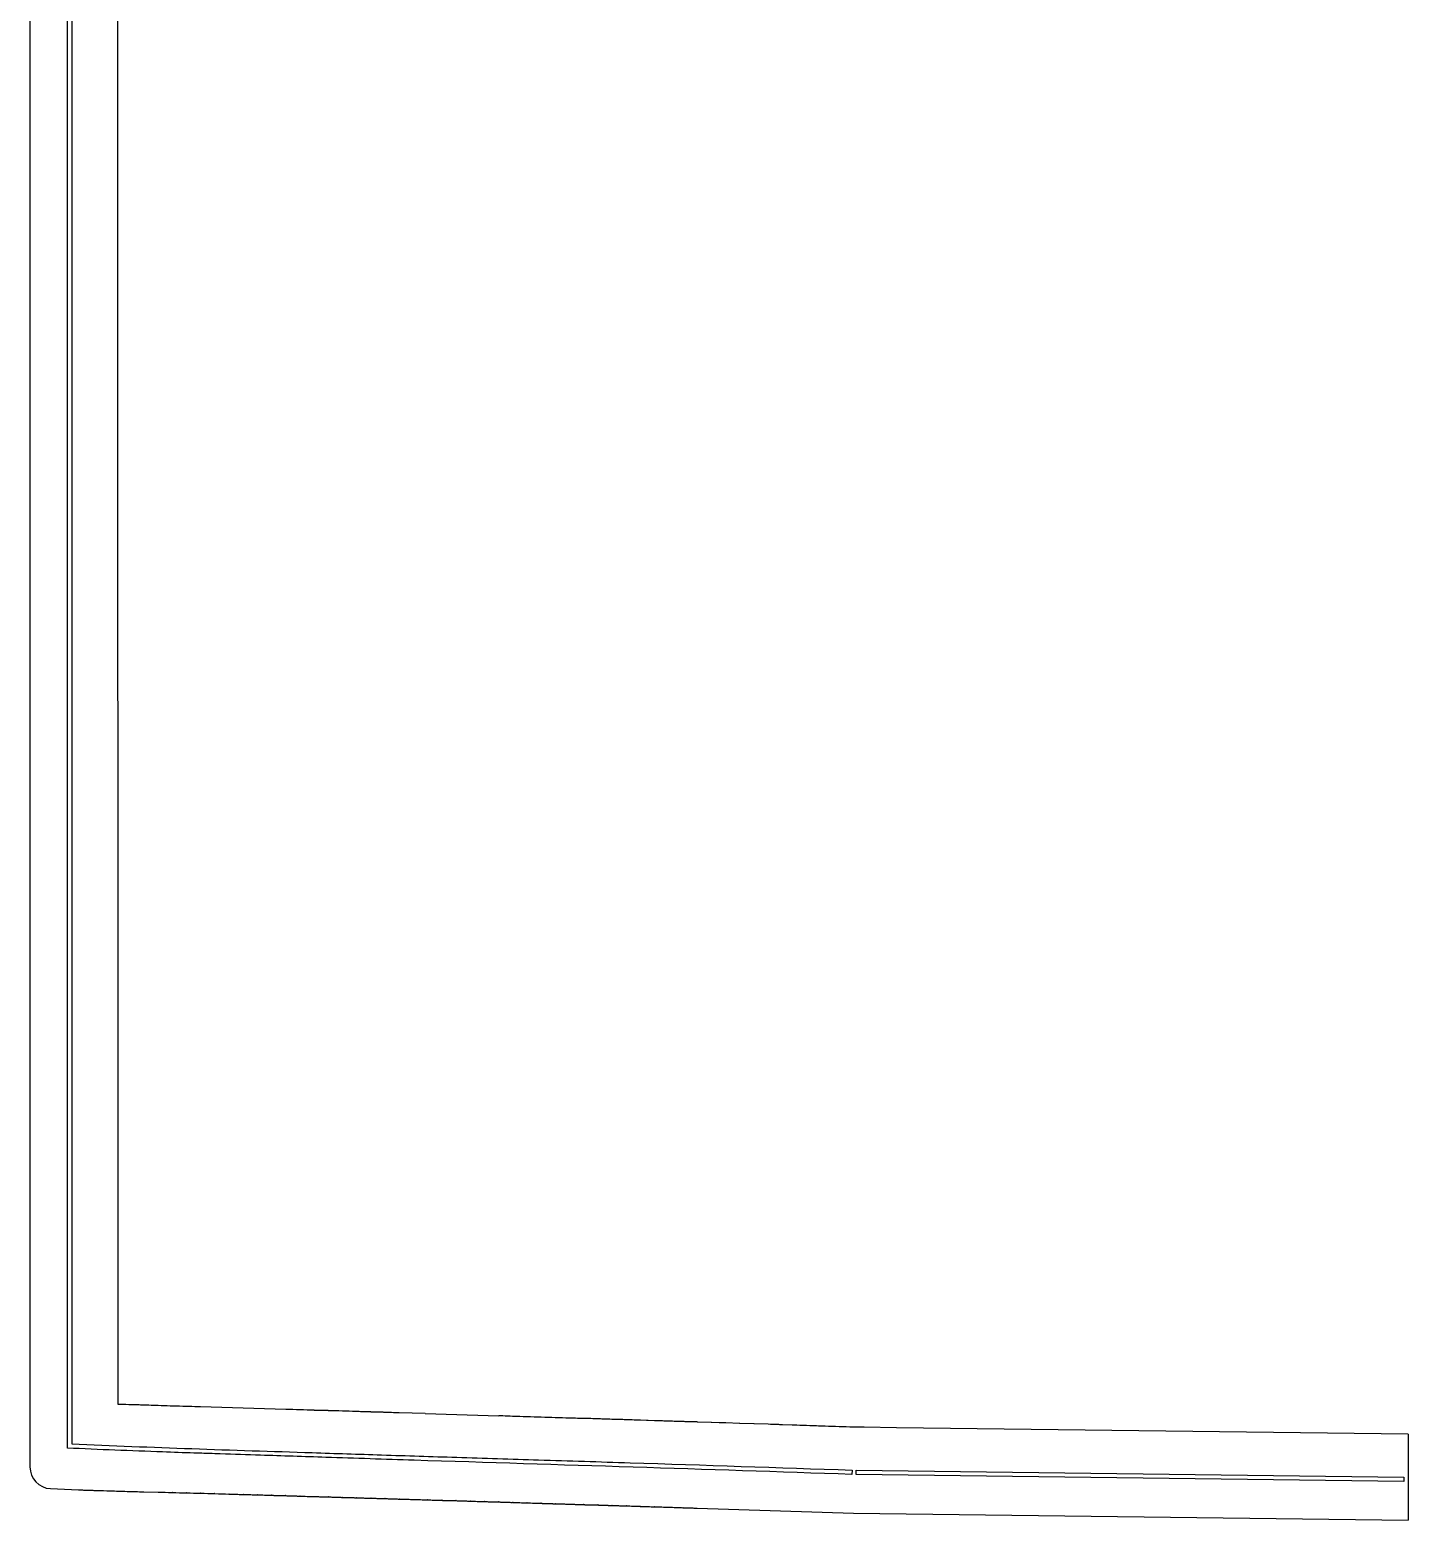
# Model space of a CAD drawing. Header units: millimetres. Extents: x 378 to 1341, y 100 to 2180.
# Drawn here: x 378 to 1340, y 100 to 1140 of the extents above; entities that cross this region are included whole.
import ezdxf

# ---------------------------------------------------------------- set-up
doc = ezdxf.new("R2010")
doc.units = ezdxf.units.MM
doc.linetypes.add('K5LT32768', pattern=[0])
doc.layers.add('Engraving', color=7, linetype='Continuous')

msp = doc.modelspace()

# ---------------------------------------------------------------- linework, layer by layer
at = {"color": 150, "linetype": 'K5LT32768', "lineweight": 25, "true_color": 0x0080ff}
for p, q in [((378.2, 2160.6), (378.2, 137.7)), ((439.8, 180.9), (439.3, 2107.3)), ((454.5, 180.5), (453.7, 180.5)), ((457.8, 180.3), (457.7, 180.3)), ((467.7, 180), (467.5, 180)), ((477.6, 179.7), (477.4, 179.7)), ((487.5, 179.4), (487.3, 179.4)), ((556.8, 177.4), (497.2, 179.2)), ((566.7, 177.1), (566.5, 177.1)), ((576.6, 176.7), (576.4, 176.8)), ((586.5, 176.4), (586.3, 176.5)), ((596.4, 176.2), (596.2, 176.2)), ((606.1, 175.9), (605.5, 175.9)), ((606.3, 175.9), (606.1, 175.9)), ((606.8, 175.9), (606.3, 175.9)), ((616.2, 175.5), (616, 175.6)), ((626.1, 175.2), (625.9, 175.2)), ((654, 174.4), (635.8, 174.9)), ((654, 174.4), (705.3, 172.9)), ((706.9, 172.8), (705.3, 172.9)), ((708.1, 172.8), (706.9, 172.8)), ((715.2, 172.5), (714.9, 172.5)), ((725, 172.2), (724.8, 172.2)), ((734.9, 171.9), (734.7, 171.9)), ((744.8, 171.6), (744.6, 171.6)), ((754.7, 171.3), (754.5, 171.3)), ((757.7, 171.2), (754.7, 171.3)), ((758.8, 171.2), (757.7, 171.2)), ((764.6, 171), (764.4, 171)), ((774.5, 170.7), (774.3, 170.7)), ((784.4, 170.4), (784.2, 170.4)), ((794.3, 170.1), (794.1, 170.1)), ((804.2, 169.8), (804, 169.8)), ((808.4, 169.7), (804.2, 169.8)), ((809.5, 169.6), (808.4, 169.7)), ((813.9, 169.5), (809.5, 169.6)), ((814.1, 169.5), (813.9, 169.5)), ((824, 169.2), (823.8, 169.2)), ((833.9, 168.9), (833.7, 168.9)), ((843.8, 168.5), (843.6, 168.6)), ((853.5, 168.2), (843.8, 168.5)), ((853.7, 168.2), (853.5, 168.2)), ((859.1, 168.1), (853.7, 168.2)), ((860.2, 168), (859.1, 168.1)), ((863.4, 167.9), (860.2, 168)), ((863.6, 167.9), (863.4, 167.9)), ((873.3, 167.6), (863.6, 167.9)), ((873.5, 167.6), (873.3, 167.6)), ((883.2, 167.3), (873.5, 167.6)), ((883.4, 167.3), (883.2, 167.3)), ((893.1, 167), (883.4, 167.3)), ((893.3, 167), (893.1, 167)), ((903.2, 166.6), (903, 166.6)), ((909.9, 166.4), (903.2, 166.6)), ((911, 166.4), (909.9, 166.4)), ((912.9, 166.3), (911, 166.4)), ((913.1, 166.3), (912.9, 166.3)), ((923, 166), (922.8, 166)), ((932.9, 165.6), (932.7, 165.6)), ((942.8, 165.3), (942.6, 165.3)), ((952.6, 165), (952.5, 165)), ((953.2, 165), (952.6, 165)), ((960.2, 164.9), (953.2, 165)), ((982.7, 164.6), (960.2, 164.9)), ((1339.6, 160.1), (982.7, 164.6)), ((982.7, 164.6), (982.7, 164.6)), ((1339.6, 160.1), (1339.6, 130.1)), ((378.2, 137.7), (378.2, 137.2)), ((1339.6, 130.1), (1339.6, 127.1)), ((1339.6, 127.1), (1339.6, 100.1)), ((392.5, 122.1), (412.2, 121.3)), ((457.7, 119.9), (467.7, 119.7)), ((477.6, 119.4), (477.4, 119.4)), ((487.5, 119.1), (487.3, 119.2)), ((497.4, 118.9), (497.2, 118.9)), ((507.3, 118.6), (507.1, 118.6)), ((517.2, 118.3), (517, 118.3)), ((527.1, 118), (526.9, 118)), ((537, 117.8), (536.8, 117.8)), ((546.9, 117.5), (546.7, 117.5)), ((556.8, 117.2), (556.6, 117.2)), ((566.7, 116.9), (566.5, 116.9)), ((576.6, 116.6), (576.4, 116.6)), ((586.5, 116.3), (586.3, 116.3)), ((596.4, 116), (596.2, 116)), ((606.3, 115.7), (606.1, 115.7)), ((616.2, 115.4), (616, 115.4)), ((626.1, 115.1), (625.9, 115.1)), ((636, 114.8), (635.8, 114.8)), ((645.9, 114.5), (645.7, 114.6)), ((655.8, 114.3), (655.6, 114.3)), ((665.7, 114), (665.5, 114)), ((675.6, 113.7), (675.4, 113.7)), ((685.5, 113.4), (685.3, 113.4)), ((695.4, 113.1), (695.1, 113.1)), ((705.3, 112.8), (705, 112.8)), ((715.2, 112.5), (714.9, 112.5)), ((725, 112.2), (724.8, 112.2)), ((734.9, 111.9), (734.7, 111.9)), ((744.8, 111.6), (744.6, 111.6)), ((754.7, 111.3), (754.5, 111.3)), ((764.6, 111), (764.4, 111)), ((774.5, 110.7), (774.3, 110.7)), ((784.4, 110.4), (784.2, 110.4)), ((794.3, 110), (794.1, 110.1)), ((804.2, 109.7), (804, 109.7)), ((814.1, 109.4), (813.9, 109.4)), ((824, 109.1), (823.8, 109.1)), ((833.9, 108.8), (833.7, 108.8)), ((843.6, 108.5), (952.6, 105)), ((952.6, 105), (1339.6, 100.1))]:
    msp.add_line(p, q, dxfattribs=at)
msp.add_ellipse((393.2, 137.2), major_axis=(0, 15.1), ratio=0.990143, start_param=1.570796, end_param=3.098729, dxfattribs=at)
for points, knots in [([(453.7, 180.5), (450.9, 180.6), (446.2, 180.7), (441.6, 180.8), (439.8, 180.9)], [0, 0, 0, 0, 0.607796, 1, 1, 1, 1]), ([(467.5, 180), (466.5, 180.1), (463.3, 180.2), (460, 180.3), (457.8, 180.3)], [0, 0, 0, 0, 0.3081033, 1, 1, 1, 1]), ([(477.4, 179.7), (477, 179.7), (473.7, 179.8), (470.5, 179.9), (467.7, 180)], [0, 0, 0, 0, 0.142495, 1, 1, 1, 1]), ([(497.2, 179.2), (494.5, 179.2), (491.3, 179.3), (488.1, 179.4), (487.5, 179.4)], [0, 0, 0, 0, 0.838629, 1, 1, 1, 1]), ([(616, 175.6), (614.2, 175.6), (611.2, 175.7), (608.1, 175.8), (606.8, 175.9)], [0, 0, 0, 0, 0.572396, 1, 1, 1, 1]), ([(625.9, 175.2), (625.4, 175.3), (622.5, 175.4), (619.3, 175.5), (616.5, 175.5), (616.2, 175.5)], [0, 0, 0, 0, 0.134237, 0.903952, 1, 1, 1, 1]), ([(635.8, 174.9), (634.4, 175), (631.2, 175.1), (628, 175.2), (626.1, 175.2)], [0, 0, 0, 0, 0.415621, 1, 1, 1, 1]), ([(774.3, 170.7), (773.2, 170.8), (770, 170.9), (766.7, 171), (764.6, 171)], [0, 0, 0, 0, 0.345506, 1, 1, 1, 1]), ([(784.2, 170.4), (782.2, 170.5), (778.9, 170.6), (775.7, 170.7), (774.5, 170.7)], [0, 0, 0, 0, 0.638081, 1, 1, 1, 1]), ([(794.1, 170.1), (794.1, 170.1), (792.5, 170.2), (789.3, 170.3), (786.1, 170.4), (784.4, 170.4)], [0, 0, 0, 0, 0.0175808, 0.4672965, 1, 1, 1, 1]), ([(804, 169.8), (802.1, 169.9), (798.9, 170), (795.6, 170.1), (794.3, 170.1)], [0, 0, 0, 0, 0.5921655, 1, 1, 1, 1]), ([(823.8, 169.2), (822.3, 169.2), (819.1, 169.3), (815.9, 169.4), (814.1, 169.5)], [0, 0, 0, 0, 0.452633, 1, 1, 1, 1]), ([(833.7, 168.9), (832, 168.9), (828.8, 169), (825.6, 169.1), (824, 169.2)], [0, 0, 0, 0, 0.513679, 1, 1, 1, 1]), ([(843.6, 168.6), (841.3, 168.6), (838.1, 168.7), (834.9, 168.8), (833.9, 168.9)], [0, 0, 0, 0, 0.698958, 1, 1, 1, 1]), ([(903, 166.6), (901.9, 166.7), (898.7, 166.8), (895.4, 166.9), (893.3, 167)], [0, 0, 0, 0, 0.333509, 1, 1, 1, 1]), ([(922.8, 166), (922.6, 166), (919.3, 166.1), (916.1, 166.2), (913.1, 166.3)], [0, 0, 0, 0, 0.057729, 1, 1, 1, 1]), ([(932.7, 165.6), (930.8, 165.7), (927.5, 165.8), (924.3, 165.9), (923, 166)], [0, 0, 0, 0, 0.591418, 1, 1, 1, 1]), ([(412.2, 121.3), (412.8, 121.2), (414, 121.2), (415.7, 121.1), (417.5, 121.1), (419.6, 121), (422.1, 120.9), (427.1, 120.8), (435.1, 120.5), (446, 120.2), (453.8, 120), (457.7, 119.9)], [0, 0, 0, 0, 0.038252, 0.076504, 0.114756, 0.153007, 0.21676, 0.280514, 0.484626, 0.742313, 1, 1, 1, 1]), ([(517.2, 118.3), (517.6, 118.3), (518.5, 118.3), (520.6, 118.2), (523.4, 118.1), (525.7, 118.1), (526.9, 118)], [0, 0, 0, 0, 0.114518, 0.286294, 0.629847, 1, 1, 1, 1]), ([(527.1, 118), (527.2, 118), (527.5, 118), (528.2, 118), (529.4, 118), (531.9, 117.9), (534.5, 117.8), (536.4, 117.8), (536.8, 117.8)], [0, 0, 0, 0, 0.036798, 0.091994, 0.202386, 0.423172, 0.864742, 1, 1, 1, 1]), ([(537, 117.8), (537.4, 117.7), (538.2, 117.7), (539.8, 117.7), (541.9, 117.6), (544.3, 117.5), (545.9, 117.5), (546.7, 117.5)], [0, 0, 0, 0, 0.125, 0.25, 0.5, 0.75, 1, 1, 1, 1]), ([(546.9, 117.5), (547.2, 117.5), (547.9, 117.4), (548.9, 117.4), (549.9, 117.4), (551.5, 117.3), (553.3, 117.3), (555.2, 117.2), (556.1, 117.2), (556.6, 117.2)], [0, 0, 0, 0, 0.102194, 0.204387, 0.306581, 0.408775, 0.704387, 0.852194, 1, 1, 1, 1]), ([(556.8, 117.2), (557.2, 117.2), (558, 117.1), (559.6, 117.1), (561.7, 117), (563.7, 117), (565.3, 116.9), (566.1, 116.9), (566.5, 116.9)], [0, 0, 0, 0, 0.125, 0.25, 0.5, 0.75, 0.875, 1, 1, 1, 1]), ([(566.7, 116.9), (567.1, 116.9), (567.9, 116.9), (569.5, 116.8), (571.5, 116.7), (573.6, 116.7), (575.2, 116.6), (576, 116.6), (576.4, 116.6)], [0, 0, 0, 0, 0.125, 0.25, 0.5, 0.75, 0.875, 1, 1, 1, 1]), ([(576.6, 116.6), (576.8, 116.6), (577.2, 116.6), (577.8, 116.6), (578.4, 116.5), (579.2, 116.5), (580.2, 116.5), (581.8, 116.4), (583.4, 116.4), (584.9, 116.4), (585.7, 116.3), (586.1, 116.3), (586.3, 116.3)], [0, 0, 0, 0, 0.062148, 0.124296, 0.186444, 0.248592, 0.372888, 0.497184, 0.748592, 0.874296, 0.937148, 1, 1, 1, 1]), ([(586.5, 116.3), (586.9, 116.3), (587.6, 116.3), (589.1, 116.2), (591.1, 116.2), (592.9, 116.1), (594.2, 116.1), (594.9, 116.1), (595.5, 116), (596, 116), (596.2, 116)], [0, 0, 0, 0, 0.114442, 0.228883, 0.457766, 0.728883, 0.796662, 0.864442, 0.932221, 1, 1, 1, 1]), ([(596.4, 116), (596.6, 116), (596.9, 116), (597.5, 116), (598, 116), (598.7, 115.9), (599.6, 115.9), (601.3, 115.9), (603.4, 115.8), (605.2, 115.8), (606.1, 115.7)], [0, 0, 0, 0, 0.055858, 0.111716, 0.167575, 0.223433, 0.335149, 0.446866, 0.723433, 1, 1, 1, 1]), ([(606.3, 115.7), (606.5, 115.7), (606.8, 115.7), (607.2, 115.7), (607.7, 115.7), (608.4, 115.7), (609.2, 115.6), (610.8, 115.6), (612.3, 115.5), (613.8, 115.5), (614.5, 115.5), (615.2, 115.5), (615.7, 115.4), (616, 115.4)], [0, 0, 0, 0, 0.04951, 0.09902, 0.14853, 0.19804, 0.29706, 0.39608, 0.69804, 0.77353, 0.84902, 0.92451, 1, 1, 1, 1]), ([(616.2, 115.4), (616.3, 115.4), (616.6, 115.4), (617, 115.4), (617.4, 115.4), (618, 115.4), (618.7, 115.4), (619.8, 115.3), (621.1, 115.3), (623.2, 115.2), (624.8, 115.2), (625.9, 115.1)], [0, 0, 0, 0, 0.043184, 0.086369, 0.129553, 0.172738, 0.259106, 0.345475, 0.509106, 0.672738, 1, 1, 1, 1]), ([(626.1, 115.1), (626.3, 115.1), (626.8, 115.1), (627.7, 115.1), (629, 115), (630.8, 115), (633.2, 114.9), (634.8, 114.9), (635.8, 114.8)], [0, 0, 0, 0, 0.070285, 0.140571, 0.281141, 0.491998, 0.702854, 1, 1, 1, 1]), ([(636, 114.8), (636.7, 114.8), (638.1, 114.8), (640, 114.7), (641.8, 114.7), (643.7, 114.6), (645, 114.6), (645.7, 114.6)], [0, 0, 0, 0, 0.235417, 0.411979, 0.588541, 0.794271, 1, 1, 1, 1]), ([(645.9, 114.5), (646.5, 114.5), (648.1, 114.5), (650.5, 114.4), (653.1, 114.3), (654.7, 114.3), (655.6, 114.3)], [0, 0, 0, 0, 0.194483, 0.486207, 0.743103, 1, 1, 1, 1]), ([(655.8, 114.3), (656.2, 114.2), (657.2, 114.2), (659.3, 114.1), (662.2, 114.1), (664.4, 114), (665.5, 114)], [0, 0, 0, 0, 0.1219797, 0.3049491, 0.6708881, 1, 1, 1, 1]), ([(665.7, 114), (665.9, 113.9), (666.4, 113.9), (667.5, 113.9), (669.7, 113.8), (672.4, 113.8), (674.5, 113.7), (675.4, 113.7)], [0, 0, 0, 0, 0.0640436, 0.1601089, 0.3522396, 0.7365009, 1, 1, 1, 1]), ([(675.6, 113.7), (676, 113.6), (676.8, 113.6), (678, 113.6), (679.2, 113.5), (680.8, 113.5), (682.4, 113.5), (684, 113.4), (684.8, 113.4), (685.3, 113.4)], [0, 0, 0, 0, 0.125, 0.25, 0.375, 0.5, 0.75, 0.875, 1, 1, 1, 1]), ([(685.5, 113.4), (685.9, 113.3), (686.7, 113.3), (688.3, 113.3), (690.3, 113.2), (692.3, 113.2), (693.9, 113.1), (694.7, 113.1), (695.1, 113.1)], [0, 0, 0, 0, 0.125, 0.25, 0.5, 0.75, 0.875, 1, 1, 1, 1]), ([(695.4, 113.1), (695.8, 113.1), (696.6, 113), (698.2, 113), (700.2, 112.9), (702.2, 112.9), (703.8, 112.8), (704.6, 112.8), (705, 112.8)], [0, 0, 0, 0, 0.125, 0.25, 0.5, 0.75, 0.875, 1, 1, 1, 1]), ([(705.3, 112.8), (705.7, 112.8), (706.5, 112.7), (708.1, 112.7), (710.1, 112.6), (712.1, 112.6), (713.7, 112.5), (714.5, 112.5), (714.9, 112.5)], [0, 0, 0, 0, 0.125, 0.25, 0.5, 0.75, 0.875, 1, 1, 1, 1]), ([(715.2, 112.5), (715.6, 112.5), (716.4, 112.4), (718, 112.4), (720, 112.3), (722, 112.3), (723.6, 112.2), (724.4, 112.2), (724.8, 112.2)], [0, 0, 0, 0, 0.125, 0.25, 0.5, 0.75, 0.875, 1, 1, 1, 1]), ([(725, 112.2), (725.5, 112.2), (726.3, 112.1), (727.9, 112.1), (729.9, 112), (731.9, 112), (733.5, 111.9), (734.3, 111.9), (734.7, 111.9)], [0, 0, 0, 0, 0.125, 0.25, 0.5, 0.75, 0.875, 1, 1, 1, 1]), ([(734.9, 111.9), (735.1, 111.9), (735.5, 111.8), (736.1, 111.8), (736.7, 111.8), (737.4, 111.8), (738.4, 111.8), (739.5, 111.7), (740.8, 111.7), (741.9, 111.7), (742.7, 111.6), (743.3, 111.6), (744, 111.6), (744.4, 111.6), (744.6, 111.6)], [0, 0, 0, 0, 0.05882, 0.11764, 0.17646, 0.23528, 0.35292, 0.47056, 0.60292, 0.73528, 0.80146, 0.86764, 0.93382, 1, 1, 1, 1]), ([(744.8, 111.6), (745, 111.6), (745.4, 111.6), (745.9, 111.5), (746.4, 111.5), (747.1, 111.5), (747.9, 111.5), (749.5, 111.4), (751.1, 111.4), (752.4, 111.3), (753.1, 111.3), (753.8, 111.3), (754.3, 111.3), (754.5, 111.3)], [0, 0, 0, 0, 0.053266, 0.106533, 0.159799, 0.213066, 0.319599, 0.426132, 0.713066, 0.784799, 0.856533, 0.928266, 1, 1, 1, 1]), ([(754.7, 111.3), (754.9, 111.3), (755.2, 111.3), (755.7, 111.2), (756.2, 111.2), (756.8, 111.2), (757.6, 111.2), (758.7, 111.1), (760, 111.1), (761.2, 111.1), (762.2, 111), (763, 111), (763.7, 111), (764.2, 111), (764.4, 111)], [0, 0, 0, 0, 0.0490963, 0.0981926, 0.1472889, 0.1963853, 0.2945779, 0.3927705, 0.5445779, 0.6963853, 0.7722889, 0.8481926, 0.9240963, 1, 1, 1, 1]), ([(764.6, 111), (764.8, 111), (765.1, 110.9), (765.5, 110.9), (765.9, 110.9), (766.5, 110.9), (767.2, 110.9), (768.3, 110.8), (769.6, 110.8), (771.2, 110.8), (772.7, 110.7), (773.8, 110.7), (774.3, 110.7)], [0, 0, 0, 0, 0.043997, 0.087994, 0.131991, 0.175987, 0.263981, 0.351975, 0.513981, 0.675987, 0.837994, 1, 1, 1, 1]), ([(774.5, 110.7), (774.7, 110.7), (775, 110.6), (775.5, 110.6), (775.9, 110.6), (776.6, 110.6), (777.4, 110.6), (779, 110.5), (780.5, 110.5), (782, 110.4), (782.7, 110.4), (783.5, 110.4), (784, 110.4), (784.2, 110.4)], [0, 0, 0, 0, 0.048771, 0.097543, 0.146314, 0.195086, 0.292628, 0.390171, 0.695086, 0.771314, 0.847543, 0.923771, 1, 1, 1, 1]), ([(784.4, 110.4), (784.6, 110.3), (785, 110.3), (785.5, 110.3), (786.1, 110.3), (786.8, 110.3), (787.7, 110.3), (788.9, 110.2), (790.1, 110.2), (791.2, 110.1), (792.1, 110.1), (792.8, 110.1), (793.4, 110.1), (793.9, 110.1), (794.1, 110.1)], [0, 0, 0, 0, 0.056264, 0.112529, 0.168793, 0.225057, 0.337586, 0.450115, 0.587586, 0.725057, 0.793793, 0.862529, 0.931264, 1, 1, 1, 1]), ([(794.3, 110), (794.7, 110), (795.5, 110), (797.1, 110), (799.2, 109.9), (801.2, 109.8), (802.8, 109.8), (803.6, 109.8), (804, 109.7)], [0, 0, 0, 0, 0.125, 0.25, 0.5, 0.75, 0.875, 1, 1, 1, 1]), ([(804.2, 109.7), (804.6, 109.7), (805.4, 109.7), (807, 109.7), (809.1, 109.6), (811.1, 109.5), (812.7, 109.5), (813.5, 109.5), (813.9, 109.4)], [0, 0, 0, 0, 0.125, 0.25, 0.5, 0.75, 0.875, 1, 1, 1, 1]), ([(814.1, 109.4), (814.5, 109.4), (815.3, 109.4), (816.5, 109.4), (817.7, 109.3), (819.4, 109.3), (821, 109.2), (822.6, 109.2), (823.4, 109.1), (823.8, 109.1)], [0, 0, 0, 0, 0.125, 0.25, 0.375, 0.5, 0.75, 0.875, 1, 1, 1, 1]), ([(824, 109.1), (824.5, 109.1), (825.7, 109.1), (828.3, 109), (831, 108.9), (833.1, 108.8), (833.7, 108.8)], [0, 0, 0, 0, 0.146936, 0.367339, 0.808146, 1, 1, 1, 1]), ([(833.9, 108.8), (834.2, 108.8), (834.8, 108.8), (836, 108.7), (838, 108.7), (840.6, 108.6), (842.6, 108.5), (843.6, 108.5)], [0, 0, 0, 0, 0.094095, 0.18819, 0.376381, 0.68819, 1, 1, 1, 1])]:
    msp.add_open_spline(points, degree=3, knots=knots, dxfattribs=at)
for points in [[(457.7, 180.3), (456.6, 180.4), (455.6, 180.4), (454.5, 180.5)], [(487.3, 179.4), (484.1, 179.5), (480.9, 179.6), (477.6, 179.7)], [(566.5, 177.1), (563.3, 177.2), (560, 177.3), (556.8, 177.4)], [(576.4, 176.8), (573.2, 176.9), (569.9, 177), (566.7, 177.1)], [(586.3, 176.5), (583.1, 176.5), (579.8, 176.6), (576.6, 176.7)], [(596.2, 176.2), (593, 176.3), (589.7, 176.3), (586.5, 176.4)], [(605.5, 175.9), (602.5, 176), (599.4, 176.1), (596.4, 176.2)], [(714.9, 172.5), (712.7, 172.6), (710.4, 172.7), (708.1, 172.8)], [(724.8, 172.2), (721.6, 172.3), (718.4, 172.4), (715.2, 172.5)], [(734.7, 171.9), (731.5, 172), (728.3, 172.1), (725, 172.2)], [(744.6, 171.6), (741.4, 171.7), (738.2, 171.8), (734.9, 171.9)], [(754.5, 171.3), (751.3, 171.4), (748.1, 171.5), (744.8, 171.6)], [(764.4, 171), (762.6, 171.1), (760.7, 171.1), (758.8, 171.2)], [(942.6, 165.3), (939.3, 165.4), (936.1, 165.5), (932.9, 165.6)], [(952.5, 165), (949.3, 165.1), (946, 165.2), (942.8, 165.3)], [(467.7, 119.7), (471, 119.6), (474.2, 119.5), (477.4, 119.4)], [(477.6, 119.4), (480.9, 119.3), (484.1, 119.2), (487.3, 119.2)], [(487.5, 119.1), (490.8, 119.1), (494, 119), (497.2, 118.9)], [(497.4, 118.9), (500.7, 118.8), (503.9, 118.7), (507.1, 118.6)], [(507.3, 118.6), (510.6, 118.5), (513.8, 118.4), (517, 118.3)]]:
    msp.add_open_spline(points, degree=3, dxfattribs=at)
at = {"layer": 'Engraving', "color": 150, "linetype": 'K5LT32768', "lineweight": 25, "true_color": 0x0080ff}
for p, q in [((404.4, 150.4), (404.4, 2144.3)), ((407.4, 2144.3), (407.4, 153.3)), ((951.7, 135), (951.6, 132)), ((954.6, 134.9), (1336.6, 130.1)), ((954.6, 131.9), (954.6, 134.9)), ((1336.6, 127.1), (954.6, 131.9)), ((1336.6, 130.1), (1336.6, 127.1))]:
    msp.add_line(p, q, dxfattribs=at)
for points, knots in [([(951.6, 132), (849.8, 135.5), (727.5, 139.3), (590, 143.7), (544.9, 145.2), (517.9, 146.1), (502.4, 146.6), (489, 147), (455.9, 148.2), (426.5, 149.3), (404.4, 150.4)], [0, 0, 0, 0, 5.580244, 6.704302, 7.538609, 8.049876, 8.186542, 8.386002, 8.78492, 10, 10, 10, 10]), ([(407.4, 153.3), (463.3, 150.8), (535.3, 148.5), (624.9, 145.6), (677.5, 143.9), (735.3, 142.1), (827.2, 139.2), (900.1, 136.8), (951.7, 135)], [0, 0, 0, 0, 2.466119, 3.177449, 3.946735, 4.78614, 5.723848, 8, 8, 8, 8])]:
    msp.add_open_spline(points, degree=3, knots=knots, dxfattribs=at)

doc.saveas('drawing.dxf')
